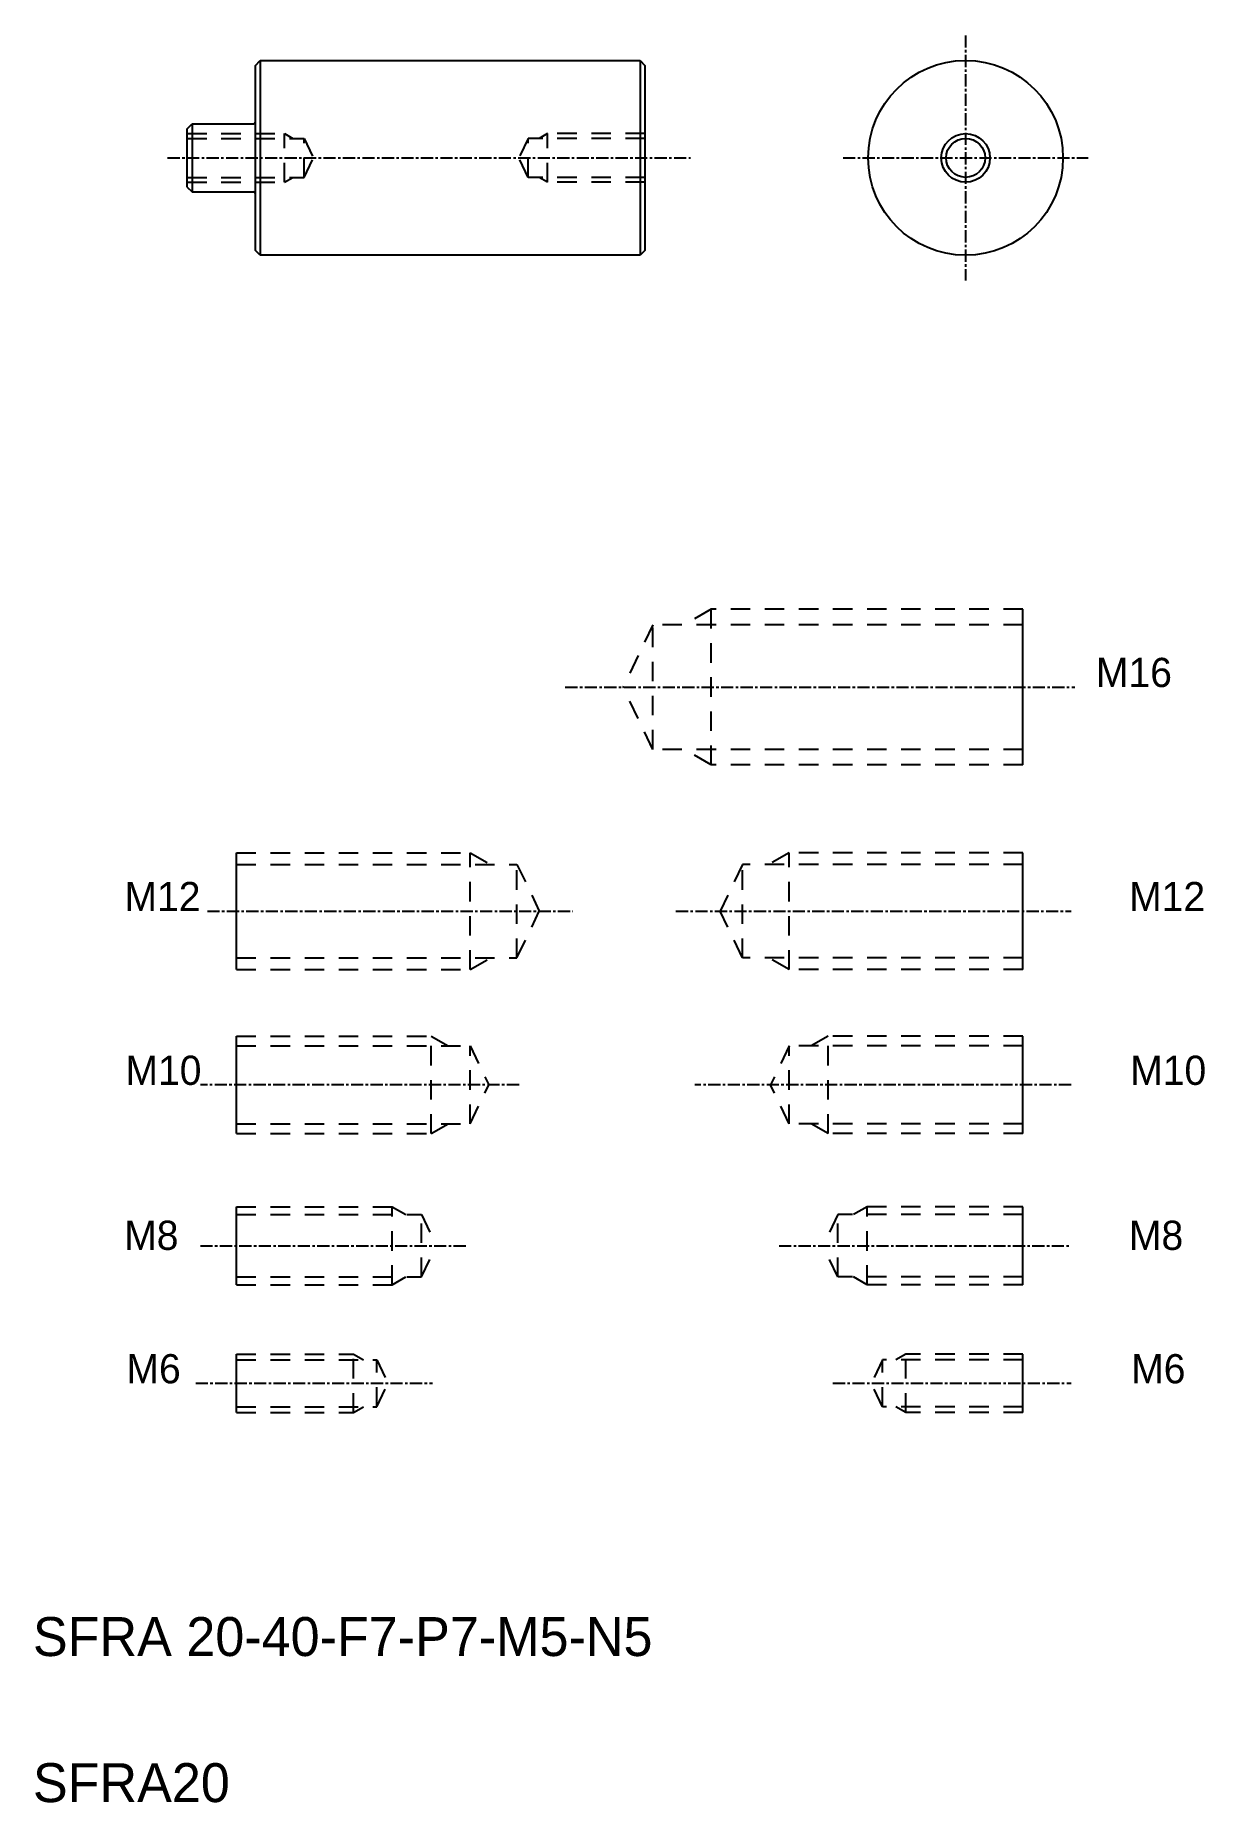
# Model space of a CAD drawing. Extents: x 98 to 219, y -19 to 163.
import ezdxf

# ---------------------------------------------------------------- set-up
doc = ezdxf.new("R2010")
doc.units = 0
doc.linetypes.add('CENTER', pattern=[2, 1.25, -0.25, 0.25, -0.25])
doc.linetypes.add('DASHED', pattern=[3.5, 2, -1.5])
doc.layers.get('0').update_dxf_attribs({"linetype": 'CONTINUOUS'})
doc.layers.add('CENTER', color=1, linetype='CENTER')

msp = doc.modelspace()

# ---------------------------------------------------------------- linework, layer by layer
for p, q in [((121.07, 159.49), (121.57, 159.99)), ((121.57, 159.99), (121.57, 139.99)), ((121.57, 159.99), (160.57, 159.99)), ((160.57, 159.99), (160.57, 139.99)), ((160.57, 159.99), (161.07, 159.49)), ((121.07, 140.49), (121.07, 159.49)), ((161.07, 159.49), (161.07, 140.49)), ((121.57, 154.99), (121.57, 154.99)), ((114.07, 152.99), (114.57, 153.49)), ((114.07, 146.99), (114.07, 152.99)), ((121.57, 149.99), (121.57, 149.99)), ((114.07, 146.99), (114.57, 146.49)), ((121.57, 139.99), (121.07, 140.49)), ((160.57, 139.99), (121.57, 139.99)), ((161.07, 140.49), (160.57, 139.99)), ((199.87, 87.66), (199.87, 103.66)), ((119.13, 66.65), (119.13, 78.65)), ((199.87, 66.65), (199.87, 78.65)), ((119.13, 49.81), (119.13, 59.81)), ((199.87, 49.81), (199.87, 59.81)), ((119.13, 34.29), (119.13, 42.29)), ((199.87, 34.29), (199.87, 42.29)), ((119.13, 21.17), (119.13, 27.17)), ((199.87, 21.17), (199.87, 27.17))]:
    msp.add_line(p, q)
at = {"color": 3, "linetype": 'DASHED'}
for p, q in [((114.07, 152.49), (124.07, 152.49)), ((124.07, 147.49), (124.07, 152.49)), ((124.07, 152.49), (124.93, 151.99)), ((151.07, 152.49), (150.2, 151.99)), ((151.07, 147.49), (151.07, 152.49)), ((161.07, 152.49), (151.07, 152.49)), ((114.07, 151.99), (126.07, 151.99)), ((126.07, 147.99), (126.07, 151.99)), ((126.07, 151.99), (127.02, 149.99)), ((149.07, 151.99), (148.11, 149.99)), ((149.07, 147.99), (149.07, 151.99)), ((161.07, 151.99), (149.07, 151.99)), ((126.07, 147.99), (127.02, 149.99)), ((149.07, 147.99), (148.11, 149.99)), ((114.07, 147.99), (126.07, 147.99)), ((114.07, 147.49), (124.07, 147.49)), ((124.07, 147.49), (124.93, 147.99)), ((161.07, 147.99), (149.07, 147.99)), ((151.07, 147.49), (150.2, 147.99)), ((161.07, 147.49), (151.07, 147.49)), ((167.87, 103.66), (165.1, 102.06)), ((199.87, 103.66), (167.87, 103.66)), ((167.87, 87.66), (167.87, 103.66)), ((161.87, 102.06), (158.82, 95.66)), ((199.87, 102.06), (161.87, 102.06)), ((161.87, 89.26), (161.87, 102.06)), ((161.87, 89.26), (158.82, 95.66)), ((199.87, 89.26), (161.87, 89.26)), ((167.87, 87.66), (165.1, 89.26)), ((199.87, 87.66), (167.87, 87.66)), ((119.13, 78.65), (143.13, 78.65)), ((143.13, 66.65), (143.13, 78.65)), ((143.13, 78.65), (145.21, 77.45)), ((175.87, 78.65), (173.79, 77.45)), ((175.87, 66.65), (175.87, 78.65)), ((199.87, 78.65), (175.87, 78.65)), ((119.13, 77.45), (147.93, 77.45)), ((147.93, 67.85), (147.93, 77.45)), ((147.93, 77.45), (150.22, 72.65)), ((171.07, 77.45), (168.79, 72.65)), ((171.07, 67.85), (171.07, 77.45)), ((199.87, 77.45), (171.07, 77.45)), ((147.93, 67.85), (150.22, 72.65)), ((171.07, 67.85), (168.79, 72.65)), ((119.13, 67.85), (147.93, 67.85)), ((143.13, 66.65), (145.21, 67.85)), ((199.87, 67.85), (171.07, 67.85)), ((175.87, 66.65), (173.79, 67.85)), ((119.13, 66.65), (143.13, 66.65)), ((199.87, 66.65), (175.87, 66.65)), ((119.13, 59.81), (139.13, 59.81)), ((119.13, 58.81), (143.13, 58.81)), ((139.13, 49.81), (139.13, 59.81)), ((139.13, 59.81), (140.87, 58.81)), ((143.13, 50.81), (143.13, 58.81)), ((143.13, 58.81), (145.04, 54.81)), ((175.87, 58.81), (173.97, 54.81)), ((199.87, 58.81), (175.87, 58.81)), ((175.87, 50.81), (175.87, 58.81)), ((179.87, 59.81), (178.14, 58.81)), ((199.87, 59.81), (179.87, 59.81)), ((179.87, 49.81), (179.87, 59.81)), ((143.13, 50.81), (145.04, 54.81)), ((175.87, 50.81), (173.97, 54.81)), ((119.13, 50.81), (143.13, 50.81)), ((139.13, 49.81), (140.87, 50.81)), ((199.87, 50.81), (175.87, 50.81)), ((179.87, 49.81), (178.14, 50.81)), ((119.13, 49.81), (139.13, 49.81)), ((199.87, 49.81), (179.87, 49.81)), ((119.13, 42.29), (135.13, 42.29)), ((135.13, 34.29), (135.13, 42.29)), ((135.13, 42.29), (136.52, 41.49)), ((183.87, 42.29), (182.49, 41.49)), ((199.87, 42.29), (183.87, 42.29)), ((183.87, 34.29), (183.87, 42.29)), ((119.13, 41.49), (138.13, 41.49)), ((138.13, 41.49), (139.66, 38.29)), ((138.13, 35.09), (138.13, 41.49)), ((180.87, 41.49), (179.35, 38.29)), ((199.87, 41.49), (180.87, 41.49)), ((180.87, 35.09), (180.87, 41.49)), ((138.13, 35.09), (139.66, 38.29)), ((180.87, 35.09), (179.35, 38.29)), ((119.13, 35.09), (138.13, 35.09)), ((135.13, 34.29), (136.52, 35.09)), ((199.87, 35.09), (180.87, 35.09)), ((183.87, 34.29), (182.49, 35.09)), ((119.13, 34.29), (135.13, 34.29)), ((199.87, 34.29), (183.87, 34.29)), ((119.13, 27.17), (131.13, 27.17)), ((119.13, 26.57), (133.53, 26.57)), ((131.13, 21.17), (131.13, 27.17)), ((131.13, 27.17), (132.17, 26.57)), ((133.53, 21.77), (133.53, 26.57)), ((133.53, 26.57), (134.68, 24.17)), ((185.47, 26.57), (184.33, 24.17)), ((185.47, 21.77), (185.47, 26.57)), ((199.87, 26.57), (185.47, 26.57)), ((187.87, 27.17), (186.83, 26.57)), ((187.87, 21.17), (187.87, 27.17)), ((199.87, 27.17), (187.87, 27.17)), ((133.53, 21.77), (134.68, 24.17)), ((185.47, 21.77), (184.33, 24.17)), ((119.13, 21.77), (133.53, 21.77)), ((119.13, 21.17), (131.13, 21.17)), ((131.13, 21.17), (132.17, 21.77)), ((199.87, 21.77), (185.47, 21.77)), ((187.87, 21.17), (186.83, 21.77)), ((199.87, 21.17), (187.87, 21.17))]:
    msp.add_line(p, q, dxfattribs=at)
at = {"color": 7}
msp.add_line((114.57, 153.49), (114.57, 146.49), dxfattribs=at)
at = {"color": 7, "linetype": 'CONTINUOUS'}
for p, q in [((114.57, 153.49), (120.87, 153.49)), ((114.57, 146.49), (120.87, 146.49))]:
    msp.add_line(p, q, dxfattribs=at)
msp.add_circle((193.99, 149.99), 10)
at = {"color": 3, "linetype": 'CONTINUOUS'}
msp.add_circle((193.99, 149.99), 2.5, dxfattribs=at)
at = {"color": 7, "linetype": 'CONTINUOUS'}
msp.add_circle((193.99, 149.99), 2, dxfattribs=at)
for centre, start, end in [((120.87, 153.69), 270, 360), ((120.87, 146.29), 0, 90)]:
    msp.add_arc(centre, 0.2, start, end)
at = {"layer": 'CENTER', "color": 1, "linetype": 'CENTER'}
for p, q in [((193.99, 162.57), (193.99, 137.4)), ((112.06, 149.99), (165.76, 149.99)), ((181.41, 149.99), (206.58, 149.99)), ((152.89, 95.66), (205.19, 95.66)), ((116.14, 72.65), (153.67, 72.65)), ((164.25, 72.65), (204.82, 72.65)), ((148.14, 54.81), (115.42, 54.81)), ((204.82, 54.81), (166.18, 54.81)), ((115.42, 38.29), (142.84, 38.29)), ((174.84, 38.29), (204.82, 38.29)), ((114.94, 24.17), (139.24, 24.17)), ((180.37, 24.17), (204.82, 24.17))]:
    msp.add_line(p, q, dxfattribs=at)

# ---------------------------------------------------------------- texts
at = {"color": 7}
for s, p in [('M16', (207.37, 95.66)), ('M12', (107.63, 72.65)), ('M12', (210.78, 72.65)), ('M10', (107.73, 54.81)), ('M10', (210.89, 54.81)), ('M8', (107.6, 37.87)), ('M8', (210.76, 37.87)), ('M6', (107.83, 24.17)), ('M6', (210.99, 24.17))]:
    msp.add_text(s, height=3, dxfattribs=at).set_placement(p)
for s, p in [('SFRA 20-40-F7-P7-M5-N5', (98.23, -3.83)), ('SFRA20', (98.23, -18.83))]:
    msp.add_text(s, height=4).set_placement(p)

doc.saveas('drawing.dxf')
